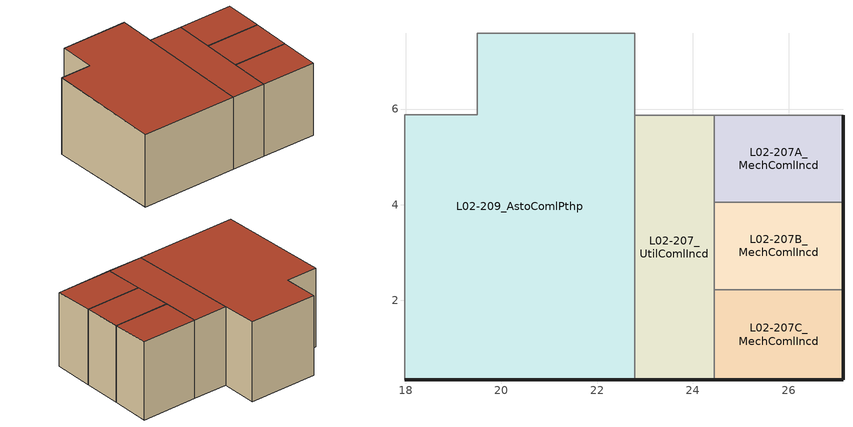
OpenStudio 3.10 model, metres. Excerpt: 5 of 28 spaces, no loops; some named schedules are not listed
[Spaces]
L02-209_AstoComlPthp
 floor to L01-105_IstoComlUncd (Interior Floor 21): 22.78,7.58 22.78,0.35 17.98,0.35 17.98,5.88 19.49,5.88 19.49,7.58 z4.57
 wall outside (Exterior Wall 01/02): 17.98,0.35 22.78,0.35 z4.57:8.13
 wall to L02-211_RestComlIncd: 17.98,5.88,8.35 17.98,5.88,4.57 17.98,0.35,4.57 17.98,0.35,8.13
 wall to L02-201_CorrComlPthp (Interior Wall 06): 19.49,5.88 17.98,5.88 z4.57:8.35; 19.49,7.58,8.42 19.49,7.58,4.57 19.49,5.88,4.57 19.49,5.88,8.35
 wall to L02-207_UtilComlIncd (Interior Wall 06): 22.78,5.87,8.35 22.78,0.35,8.13 22.78,0.35,4.57 22.78,5.87,4.57
 wall to L02-208_RestComlIncd (Interior Wall 06): 22.78,7.58 19.49,7.58 z4.57:8.42
 wall to L02-206_MprpComlPthp (Interior Wall 06): 22.78,7.58,8.42 22.78,5.87,8.35 22.78,5.87,4.57 22.78,7.58,4.57
 roof outside (Roof 10): 22.78,0.35,8.13 22.78,7.58,8.42 19.49,7.58,8.42 19.49,5.88,8.35 17.98,5.88,8.35 17.98,0.35,8.13
L02-207_UtilComlIncd
 floor to L01-105_IstoComlUncd (Interior Floor 21): 24.44,5.87 24.44,0.35 22.78,0.35 22.78,5.87 z4.57
 wall outside (Exterior Wall 01/02): 22.78,0.35 24.44,0.35 z4.57:8.13
 wall to L02-207C_MechComlIncd (Interior Wall 06): 24.44,2.23,8.2 24.44,0.35,8.13 24.44,0.35,4.57 24.44,2.23,4.57
 wall to L02-207A_MechComlIncd (Interior Wall 06): 24.44,5.87,8.35 24.44,4.06,8.28 24.44,4.06,4.57 24.44,5.87,4.57
 wall to L02-206_MprpComlPthp (Interior Wall 06): 24.44,5.87 22.78,5.87 z4.57:8.35
 wall to L02-207B_MechComlIncd (Interior Wall 06): 24.44,4.06,8.28 24.44,2.23,8.2 24.44,2.23,4.57 24.44,4.06,4.57
 roof outside (Roof 10): 24.44,0.35,8.13 24.44,5.87,8.35 22.78,5.87,8.35 22.78,0.35,8.13
L02-207C_MechComlIncd
 floor to L01-105_IstoComlUncd (Interior Floor 21): 27.14,2.23 27.14,0.35 24.44,0.35 24.44,2.23 z4.57
 wall outside (Exterior Wall 01/02): 24.44,0.35 27.14,0.35 z4.57:8.13; 27.14,2.23,8.2 27.14,0.35,8.13 27.14,0.35,4.57 27.14,2.23,4.57
 wall to L02-207B_MechComlIncd (Interior Wall 06): 27.14,2.23 24.44,2.23 z4.57:8.2
 roof outside (Roof 10): 27.14,0.35,8.13 27.14,2.23,8.2 24.44,2.23,8.2 24.44,0.35,8.13
L02-207A_MechComlIncd
 floor to L01-105_IstoComlUncd (Interior Floor 21): 27.14,5.87 27.14,4.06 24.44,4.06 24.44,5.87 z4.57
 wall outside (Exterior Wall 01/02): 27.14,5.87,8.35 27.14,4.06,8.28 27.14,4.06,4.57 27.14,5.87,4.57
 wall to L02-207B_MechComlIncd: 24.44,4.06 27.14,4.06 z4.57:8.28
 wall to L02-206_MprpComlPthp (Interior Wall 06): 27.14,5.87 24.44,5.87 z4.57:8.35
 roof outside (Roof 10): 27.14,4.06,8.28 27.14,5.87,8.35 24.44,5.87,8.35 24.44,4.06,8.28
L02-207B_MechComlIncd
 floor to L01-105_IstoComlUncd (Interior Floor 21): 27.14,4.06 27.14,2.23 24.44,2.23 24.44,4.06 z4.57
 wall outside (Exterior Wall 01/02): 27.14,4.06,8.28 27.14,2.23,8.2 27.14,2.23,4.57 27.14,4.06,4.57
 roof outside (Roof 10): 27.14,2.23,8.2 27.14,4.06,8.28 24.44,4.06,8.28 24.44,2.23,8.2
[Site]
Seattle-King County Intl AP-B_WA_USA: Latitude {deg}=47.53; Longitude {deg}=-122.3; Time Zone {hr}=-8; Elevation {m}=20
[SizingPeriod:DesignDay] Barometric Pressure {Pa}=101085; Rain Indicator=No; Snow Indicator=No; Day of Month=21; Daylight Saving Time Indicator=No; Humidity Condition Type=Wetbulb; Dry-Bulb Temperature Range Modifier Type=DefaultMultipliers
Name | Maximum Dry-Bulb Temperature {C} | Daily Dry-Bulb Temperature Range {deltaC} | Wind Speed {m/s} | Wind Direction {deg} | Sky Clearness | Month | Day Type | Wetbulb or DewPoint at Maximum Dry-Bulb {C} | Solar Model Indicator | ASHRAE Clear Sky Optical Depth for Beam Irradiance | ASHRAE Clear Sky Optical Depth for Diffuse Irradiance
Seattle-King County Intl AP-B Ann Htg 99.6% Condns DB | -3.4 | 0 | 2.1 | 150 | 0 | 12 | WinterDesignDay | -3.4 | ASHRAEClearSky
Seattle-King County Intl AP-B Ann Clg 1% Condns DB=>MWB | 27.7 | 9.9 | 3.8 | 310 |  | 7 | SummerDesignDay | 17.8 | ASHRAETau | 0.354 | 2.499
[Site:WaterMainsTemperature]
Calculation Method=Schedule; Temperature Schedule=WaterMainSeattle
[Building]
Building 1: North Axis {deg}=32
[Material]
Name | Roughness | Thickness {m} | Conductivity {W/m-K} | Density {kg/m3} | Specific Heat {J/kg-K} | Thermal Absorptance | Solar Absorptance | Visible Absorptance
Plywood 3/4 in.; Plywood 3/4 in. 1; Plywood 3/4 in. 2; Plywood 3/4 in. 3 | MediumRough | 0.01905 | 0.11544 | 480.554 | 1884.06 | 0.9 | 0.7 | 0.8
1.5 in. Rigid Ins | Smooth | 0.0381 | 0.0288456 | 20.824 | 1465.38
5/8 in. Gypsum Board; 5/8 in. Gypsum Board 2; 5/8 in. Gypsum Board 3 | Smooth | 0.016002 | 0.158656 | 640.739 | 1130.436 | 0.9 | 0.7 | 0.8
Int. Floor Mat. | Smooth | 0.1651 | 0.0265668 | 114.532 | 1256.04
Roof Mat. | Smooth | 0.31115 | 0.0404127 | 68.3988 | 1172.304
5/8 in. Gypsum Board 1 | MediumRough | 0.016002 | 0.158656 | 640.739 | 1130.436 | 0.9 | 0.7 | 0.8
5/8 in. Gypsum Board 5 | MediumRough | 0.016002 | 0.158656 | 640.739 | 1130.436 | 0.9 | 0.7 | 0.9
[Material:NoMass] Roughness=Smooth; Thermal Resistance {m2-K/W}=2.15747
2x6 Wood Stud; 2x6 Wood Stud 1
[Construction]
Exterior Wall 01/02: Plywood 3/4 in., 1.5 in. Rigid Ins, 2x6 Wood Stud, 5/8 in. Gypsum Board
Interior Floor 21: Plywood 3/4 in. 1, Int. Floor Mat., Plywood 3/4 in. 2
Interior Wall 06: 5/8 in. Gypsum Board 1, 2x6 Wood Stud 1, 5/8 in. Gypsum Board 2, 5/8 in. Gypsum Board 3
Roof 10: 5/8 in. Gypsum Board 5, Roof Mat., Plywood 3/4 in. 3
[Space] Building Story=L2
Name | Thermal Zone | Design Specification Outdoor Air Object
L02-209_AstoComlPthp | Thermal Zone: L02-209_AstoComlPthp | Thermal Zone: L02-209_AstoComlPthp Design Specification Outdoor Air
L02-207_UtilComlIncd; L02-207C_MechComlIncd; L02-207B_MechComlIncd; L02-207A_MechComlIncd | Thermal Zone: L02-206_MprpComlPthp | Thermal Zone: L02-206_MprpComlPthp Design Specification Outdoor Air
[ThermalZone] Multiplier=1; Use Ideal Air Loads=No
Name | Volume {m3} | Thermostat
Thermal Zone: L02-209_AstoComlPthp | 120.086 | Thermal Zone: L02-209_AstoComlPthp Thermostat
Thermal Zone: L02-206_MprpComlPthp | 210.686 | Thermal Zone: L02-206_MprpComlPthp Thermostat
[BuildingStory]
L2
[People:Definition] Number of People Calculation Method=People/Area; People per Space Floor Area {person/m2}=0.0161459; Fraction Radiant=0.3
Name | Sensible Heat Fraction
L02-209_AstoComlPthp People Definition; L02-207_UtilComlIncd People Definition | 0.366667
L02-207C_MechComlIncd People Definition; L02-207B_MechComlIncd People Definition; L02-207A_MechComlIncd People Definition | 0.5
[People] Number of People Schedule=GLBHOcc; Multiplier=1
Name | People Definition | Space or SpaceType | Activity Level Schedule
L02-209_AstoComlPthp People | L02-209_AstoComlPthp People Definition | L02-209_AstoComlPthp | L02-209_AstoComlPthp People Activity Level
L02-207_UtilComlIncd People | L02-207_UtilComlIncd People Definition | L02-207_UtilComlIncd | L02-207_UtilComlIncd People Activity Level
L02-207C_MechComlIncd People | L02-207C_MechComlIncd People Definition | L02-207C_MechComlIncd | L02-207C_MechComlIncd People Activity Level
L02-207B_MechComlIncd People | L02-207B_MechComlIncd People Definition | L02-207B_MechComlIncd | L02-207B_MechComlIncd People Activity Level
L02-207A_MechComlIncd People | L02-207A_MechComlIncd People Definition | L02-207A_MechComlIncd | L02-207A_MechComlIncd People Activity Level
[SpaceInfiltration:DesignFlowRate] Schedule=On-user; Design Flow Rate Calculation Method=Flow/ExteriorWallArea; Flow per Exterior Surface Area {m3/s-m2}=0.00017526; Constant Term Coefficient=0; Temperature Term Coefficient=0; Velocity Term Coefficient=0.224052; Velocity Squared Term Coefficient=0; Density Basis=Outdoor
Name | Space or SpaceType
L02-209_AstoComlPthp Space Infiltration Design Flow Rate 1 | L02-209_AstoComlPthp
L02-207_UtilComlIncd Space Infiltration Design Flow Rate 1 | L02-207_UtilComlIncd
L02-207C_MechComlIncd Space Infiltration Design Flow Rate 1 | L02-207C_MechComlIncd
L02-207B_MechComlIncd Space Infiltration Design Flow Rate 1 | L02-207B_MechComlIncd
L02-207A_MechComlIncd Space Infiltration Design Flow Rate 1 | L02-207A_MechComlIncd
[Lights:Definition] Design Level Calculation Method=Watts/Area; Watts per Space Floor Area {W/m2}=2.84167; Fraction Radiant=0.58; Return Air Fraction=0
L02-209_AstoComlPthp Regulated Lights Definition; L02-207_UtilComlIncd Regulated Lights Definition; L02-207C_MechComlIncd Regulated Lights Definition; L02-207B_MechComlIncd Regulated Lights Definition; L02-207A_MechComlIncd Regulated Lights Definition
[Lights] Schedule=GLBHLights; Fraction Replaceable=1
Name | Lights Definition | Space or SpaceType
L02-209_AstoComlPthp Regulated Lights | L02-209_AstoComlPthp Regulated Lights Definition | L02-209_AstoComlPthp
L02-207_UtilComlIncd Regulated Lights | L02-207_UtilComlIncd Regulated Lights Definition | L02-207_UtilComlIncd
L02-207C_MechComlIncd Regulated Lights | L02-207C_MechComlIncd Regulated Lights Definition | L02-207C_MechComlIncd
L02-207B_MechComlIncd Regulated Lights | L02-207B_MechComlIncd Regulated Lights Definition | L02-207B_MechComlIncd
L02-207A_MechComlIncd Regulated Lights | L02-207A_MechComlIncd Regulated Lights Definition | L02-207A_MechComlIncd
[ElectricEquipment:Definition] Design Level Calculation Method=Watts/Area; Fraction Latent=0
Name | Watts per Space Floor Area {W/m2} | Fraction Radiant | Fraction Lost
L02-209_AstoComlPthp Recepticle Loads Definition; L02-207_UtilComlIncd Recepticle Loads Definition; L02-207C_MechComlIncd Recepticle Loads Definition; L02-207B_MechComlIncd Recepticle Loads Definition; L02-207A_MechComlIncd Recepticle Loads Definition | 2.15278 | 0.2 | 0
L02-207B_MechComlIncd Process Electric Loads Definition | 18.2771 | 0 | 1
[ElectricEquipment]
Name | Electric Equipment Definition | Space or SpaceType | Schedule
L02-209_AstoComlPthp Recepticle Loads | L02-209_AstoComlPthp Recepticle Loads Definition | L02-209_AstoComlPthp | GLBHRecept
L02-207_UtilComlIncd Recepticle Loads | L02-207_UtilComlIncd Recepticle Loads Definition | L02-207_UtilComlIncd | GLBHRecept
L02-207C_MechComlIncd Recepticle Loads | L02-207C_MechComlIncd Recepticle Loads Definition | L02-207C_MechComlIncd | GLBHRecept
L02-207B_MechComlIncd Recepticle Loads | L02-207B_MechComlIncd Recepticle Loads Definition | L02-207B_MechComlIncd | GLBHRecept
L02-207B_MechComlIncd Process Electric Loads | L02-207B_MechComlIncd Process Electric Loads Definition | L02-207B_MechComlIncd | Exh
L02-207A_MechComlIncd Recepticle Loads | L02-207A_MechComlIncd Recepticle Loads Definition | L02-207A_MechComlIncd | GLBHRecept
[DesignSpecification:OutdoorAir] Outdoor Air Method=Sum; Outdoor Air Flow per Person {m3/s-person}=0
Name | Outdoor Air Flow per Floor Area {m3/s-m2}
Thermal Zone: L02-209_AstoComlPthp Design Specification Outdoor Air | 0.00168509
Thermal Zone: L02-206_MprpComlPthp Design Specification Outdoor Air | 0.000212619
[ThermostatSetpoint:DualSetpoint] Heating Setpoint Temperature Schedule=GLBHHtgSetpt; Cooling Setpoint Temperature Schedule=NoClgSetpt
Thermal Zone: L02-209_AstoComlPthp Thermostat; Thermal Zone: L02-206_MprpComlPthp Thermostat
[Schedule:Day]
GLBHWinOccWD; GLBHWinOccFri; GLBHWinOccSat: 1, 0, 0, 2, 0, 0, 3, 0, 0, 4, 0, 0, 5, 0, 0, 6, 0, 0, 7, 0, 0, 8, 0, 0, 9, 0, 0, 10, 0, 0, 11, 0, 0, 12, 0, 0, 13, 0, 0, 14, 0, 0.2, 15, 0, 0.8, 16, 0, 0.8, 17, 0, 0.8, 18, 0, 0.8, 19, 0, 0.8, 20, 0, 0.8, 21, 0, 0, 22, 0, 0, 23, 0, 0, 24, 0, 0
GLBHWinOccSun; OffDay: 1, 0, 0, 2, 0, 0, 3, 0, 0, 4, 0, 0, 5, 0, 0, 6, 0, 0, 7, 0, 0, 8, 0, 0, 9, 0, 0, 10, 0, 0, 11, 0, 0, 12, 0, 0, 13, 0, 0, 14, 0, 0, 15, 0, 0, 16, 0, 0, 17, 0, 0, 18, 0, 0, 19, 0, 0, 20, 0, 0, 21, 0, 0, 22, 0, 0, 23, 0, 0, 24, 0, 0
GLBHSpFaOccWD; GLBHSpFaOccFri: 1, 0, 0, 2, 0, 0, 3, 0, 0, 4, 0, 0, 5, 0, 0.1, 6, 0, 0.1, 7, 0, 0.4, 8, 0, 0.8, 9, 0, 0.8, 10, 0, 0.8, 11, 0, 0.8, 12, 0, 0.8, 13, 0, 0.8, 14, 0, 0.8, 15, 0, 0.8, 16, 0, 0.8, 17, 0, 0.8, 18, 0, 0.8, 19, 0, 0.2, 20, 0, 0, 21, 0, 0, 22, 0, 0, 23, 0, 0, 24, 0, 0
GLBHSpFaOccSat: 1, 0, 0, 2, 0, 0, 3, 0, 0, 4, 0, 0, 5, 0, 0, 6, 0, 0.1, 7, 0, 0.1, 8, 0, 0.5, 9, 0, 0.8, 10, 0, 0.8, 11, 0, 0.2, 12, 0, 0, 13, 0, 0, 14, 0, 0, 15, 0, 0, 16, 0, 0, 17, 0, 0, 18, 0, 0, 19, 0, 0, 20, 0, 0, 21, 0, 0, 22, 0, 0, 23, 0, 0, 24, 0, 0
GLBHSpFaOccSun: 1, 0, 0, 2, 0, 0, 3, 0, 0, 4, 0, 0, 5, 0, 0, 6, 0, 0.1, 7, 0, 0.1, 8, 0, 0.8, 9, 0, 0.8, 10, 0, 0.8, 11, 0, 0.2, 12, 0, 0, 13, 0, 0, 14, 0, 0, 15, 0, 0, 16, 0, 0, 17, 0, 0, 18, 0, 0, 19, 0, 0, 20, 0, 0, 21, 0, 0, 22, 0, 0, 23, 0, 0, 24, 0, 0
GLBHSumOccWD: 1, 0, 0, 2, 0, 0, 3, 0, 0, 4, 0, 0, 5, 0, 0.1, 6, 0, 0.1, 7, 0, 0.4, 8, 0, 0.8, 9, 0, 0.8, 10, 0, 0.8, 11, 0, 0.8, 12, 0, 0.8, 13, 0, 0.8, 14, 0, 0.8, 15, 0, 0.8, 16, 0, 0.8, 17, 0, 0.8, 18, 0, 0.8, 19, 0, 0.8, 20, 0, 0.8, 21, 0, 0, 22, 0, 0, 23, 0, 0, 24, 0, 0
GLBHSumOccSun: 1, 0, 0, 2, 0, 0, 3, 0, 0, 4, 0, 0, 5, 0, 0, 6, 0, 0.1, 7, 0, 0.1, 8, 0, 0.4, 9, 0, 0.8, 10, 0, 0.8, 11, 0, 0.8, 12, 0, 0.8, 13, 0, 0.2, 14, 0, 0, 15, 0, 0, 16, 0, 0, 17, 0, 0, 18, 0, 0, 19, 0, 0, 20, 0, 0, 21, 0, 0, 22, 0, 0, 23, 0, 0, 24, 0, 0
OnDay: 1, 0, 1, 2, 0, 1, 3, 0, 1, 4, 0, 1, 5, 0, 1, 6, 0, 1, 7, 0, 1, 8, 0, 1, 9, 0, 1, 10, 0, 1, 11, 0, 1, 12, 0, 1, 13, 0, 1, 14, 0, 1, 15, 0, 1, 16, 0, 1, 17, 0, 1, 18, 0, 1, 19, 0, 1, 20, 0, 1, 21, 0, 1, 22, 0, 1, 23, 0, 1, 24, 0, 1
L02-209_AstoComlPthp People Activity Level Default Day; L02-207_UtilComlIncd People Activity Level Default Day: 24, 0, 219.803
L02-207C_MechComlIncd People Activity Level Default Day; L02-207B_MechComlIncd People Activity Level Default Day; L02-207A_MechComlIncd People Activity Level Default Day: 24, 0, 146.536
[Schedule:Week]
GLBHWinOccWk: GLBHWinOccSun, GLBHWinOccWD, GLBHWinOccWD, GLBHWinOccWD, GLBHWinOccWD, GLBHWinOccFri, GLBHWinOccSat, GLBHWinOccSun, OnDay, OffDay, GLBHWinOccSun, GLBHWinOccSun
GLBHSpFaOccWk: GLBHSpFaOccSun, GLBHSpFaOccWD, GLBHSpFaOccWD, GLBHSpFaOccWD, GLBHSpFaOccWD, GLBHSpFaOccFri, GLBHSpFaOccSat, GLBHSpFaOccSun, OnDay, OffDay, GLBHSpFaOccSun, GLBHSpFaOccSun
GLBHSumOccWk: GLBHSumOccSun, GLBHSumOccWD, GLBHSumOccWD, GLBHSumOccWD, GLBHSumOccWD, GLBHSumOccFri, GLBHSumOccSat, GLBHSumOccSun, OnDay, OffDay, GLBHSumOccSun, GLBHSumOccSun
GLBHWinLightsWk: GLBHWinLightsSun, GLBHWinLightsWD, GLBHWinLightsWD, GLBHWinLightsWD, GLBHWinLightsWD, GLBHWinLightsFri, GLBHWinLightsSat, GLBHWinLightsSun, OnDay, OffDay, GLBHWinLightsSun, GLBHWinLightsSun
GLBHSpFaLightsWk: GLBHSpFaLightsSun, GLBHSpFaLightsWD, GLBHSpFaLightsWD, GLBHSpFaLightsWD, GLBHSpFaLightsWD, GLBHSpFaLightsFri, GLBHSpFaLightsSat, GLBHSpFaLightsSun, OnDay, OffDay, GLBHSpFaLightsSun, GLBHSpFaLightsSun
GLBHSumLightsWk: GLBHSumLightsSun, GLBHSumLightsWD, GLBHSumLightsWD, GLBHSumLightsWD, GLBHSumLightsWD, GLBHSumLightsFri, GLBHSumLightsSat, GLBHSumLightsSun, OnDay, OffDay, GLBHSumLightsSun, GLBHSumLightsSun
GLBHWinReceptWk: GLBHWinReceptSun, GLBHWinReceptWD, GLBHWinReceptWD, GLBHWinReceptWD, GLBHWinReceptWD, GLBHWinReceptFri, GLBHWinReceptSat, GLBHWinReceptSun, OnDay, OffDay, GLBHWinReceptSun, GLBHWinReceptSun
GLBHSpFaReceptWk: GLBHSpFaReceptSun, GLBHSpFaReceptWD, GLBHSpFaReceptWD, GLBHSpFaReceptWD, GLBHSpFaReceptWD, GLBHSpFaReceptFri, GLBHSpFaReceptSat, GLBHSpFaReceptSun, OnDay, OffDay, GLBHSpFaReceptSun, GLBHSpFaReceptSun
GLBHSumReceptWk: GLBHSumReceptSun, GLBHSumReceptWD, GLBHSumReceptWD, GLBHSumReceptWD, GLBHSumReceptWD, GLBHSumReceptFri, GLBHSumReceptSat, GLBHSumReceptSun, OnDay, OffDay, GLBHSumReceptSun, GLBHSumReceptSun
GLBHWinHtgSetptWk: GLBHWinHtgSetptSun, GLBHWinHtgSetptWD, GLBHWinHtgSetptWD, GLBHWinHtgSetptWD, GLBHWinHtgSetptWD, GLBHWinHtgSetptFri, GLBHWinHtgSetptSat, GLBHWinHtgSetptSun, OfficeHtgSetptWD, OfficeHtgSetptWD, GLBHWinHtgSetptSun, GLBHWinHtgSetptSun
GLBHSpFaHtgSetptWk: GLBHSpFaHtgSetptSun, GLBHSpFaHtgSetptWD, GLBHSpFaHtgSetptWD, GLBHSpFaHtgSetptWD, GLBHSpFaHtgSetptWD, GLBHSpFaHtgSetptFri, GLBHSpFaHtgSetptSat, GLBHSpFaHtgSetptSun, OfficeHtgSetptWD, OfficeHtgSetptWD, GLBHSpFaHtgSetptSun, GLBHSpFaHtgSetptSun
GLBHSumHtgSetptWk: GLBHSumHtgSetptSun, GLBHSumHtgSetptWD, GLBHSumHtgSetptWD, GLBHSumHtgSetptWD, GLBHSumHtgSetptWD, GLBHSumHtgSetptFri, GLBHSumHtgSetptSat, GLBHSumHtgSetptSun, OfficeHtgSetptWD, OfficeHtgSetptWD, GLBHSumHtgSetptSun, GLBHSumHtgSetptSun
OnWk: OnDay, OnDay, OnDay, OnDay, OnDay, OnDay, OnDay, OnDay, OnDay, OnDay, OnDay, OnDay
ExhWk: ExhDay, ExhDay, ExhDay, ExhDay, ExhDay, ExhDay, ExhDay, ExhDay, ExhDay, OffDay, ExhDay, ExhDay
NoClgSetpt Wk: NoClgSetpt Day, NoClgSetpt Day, NoClgSetpt Day, NoClgSetpt Day, NoClgSetpt Day, NoClgSetpt Day, NoClgSetpt Day, NoClgSetpt Day, OfficeClgSetptWD, OfficeClgSetptWD, NoClgSetpt Day, NoClgSetpt Day
WaterMainSeattleJanWk: WaterMainSeattleJan, WaterMainSeattleJan, WaterMainSeattleJan, WaterMainSeattleJan, WaterMainSeattleJan, WaterMainSeattleJan, WaterMainSeattleJan, WaterMainSeattleJan, WaterMainSeattleJan, WaterMainSeattleJan, WaterMainSeattleJan, WaterMainSeattleJan
WaterMainSeattleFebWk: WaterMainSeattleFeb, WaterMainSeattleFeb, WaterMainSeattleFeb, WaterMainSeattleFeb, WaterMainSeattleFeb, WaterMainSeattleFeb, WaterMainSeattleFeb, WaterMainSeattleFeb, WaterMainSeattleFeb, WaterMainSeattleFeb, WaterMainSeattleFeb, WaterMainSeattleFeb
WaterMainSeattleMarWk: WaterMainSeattleMar, WaterMainSeattleMar, WaterMainSeattleMar, WaterMainSeattleMar, WaterMainSeattleMar, WaterMainSeattleMar, WaterMainSeattleMar, WaterMainSeattleMar, WaterMainSeattleMar, WaterMainSeattleMar, WaterMainSeattleMar, WaterMainSeattleMar
WaterMainSeattleAprWk: WaterMainSeattleApr, WaterMainSeattleApr, WaterMainSeattleApr, WaterMainSeattleApr, WaterMainSeattleApr, WaterMainSeattleApr, WaterMainSeattleApr, WaterMainSeattleApr, WaterMainSeattleApr, WaterMainSeattleApr, WaterMainSeattleApr, WaterMainSeattleApr
WaterMainSeattleMayWk: WaterMainSeattleMay, WaterMainSeattleMay, WaterMainSeattleMay, WaterMainSeattleMay, WaterMainSeattleMay, WaterMainSeattleMay, WaterMainSeattleMay, WaterMainSeattleMay, WaterMainSeattleMay, WaterMainSeattleMay, WaterMainSeattleMay, WaterMainSeattleMay
WaterMainSeattleJunWk: WaterMainSeattleJun, WaterMainSeattleJun, WaterMainSeattleJun, WaterMainSeattleJun, WaterMainSeattleJun, WaterMainSeattleJun, WaterMainSeattleJun, WaterMainSeattleJun, WaterMainSeattleJun, WaterMainSeattleJun, WaterMainSeattleJun, WaterMainSeattleJun
WaterMainSeattleJulWk: WaterMainSeattleJul, WaterMainSeattleJul, WaterMainSeattleJul, WaterMainSeattleJul, WaterMainSeattleJul, WaterMainSeattleJul, WaterMainSeattleJul, WaterMainSeattleJul, WaterMainSeattleJul, WaterMainSeattleJul, WaterMainSeattleJul, WaterMainSeattleJul
WaterMainSeattleAugWk: WaterMainSeattleAug, WaterMainSeattleAug, WaterMainSeattleAug, WaterMainSeattleAug, WaterMainSeattleAug, WaterMainSeattleAug, WaterMainSeattleAug, WaterMainSeattleAug, WaterMainSeattleAug, WaterMainSeattleAug, WaterMainSeattleAug, WaterMainSeattleAug
WaterMainSeattleSepWk: WaterMainSeattleSep, WaterMainSeattleSep, WaterMainSeattleSep, WaterMainSeattleSep, WaterMainSeattleSep, WaterMainSeattleSep, WaterMainSeattleSep, WaterMainSeattleSep, WaterMainSeattleSep, WaterMainSeattleSep, WaterMainSeattleSep, WaterMainSeattleSep
WaterMainSeattleOctWk: WaterMainSeattleOct, WaterMainSeattleOct, WaterMainSeattleOct, WaterMainSeattleOct, WaterMainSeattleOct, WaterMainSeattleOct, WaterMainSeattleOct, WaterMainSeattleOct, WaterMainSeattleOct, WaterMainSeattleOct, WaterMainSeattleOct, WaterMainSeattleOct
WaterMainSeattleNovWk: WaterMainSeattleNov, WaterMainSeattleNov, WaterMainSeattleNov, WaterMainSeattleNov, WaterMainSeattleNov, WaterMainSeattleNov, WaterMainSeattleNov, WaterMainSeattleNov, WaterMainSeattleNov, WaterMainSeattleNov, WaterMainSeattleNov, WaterMainSeattleNov
WaterMainSeattleDecWk: WaterMainSeattleDec, WaterMainSeattleDec, WaterMainSeattleDec, WaterMainSeattleDec, WaterMainSeattleDec, WaterMainSeattleDec, WaterMainSeattleDec, WaterMainSeattleDec, WaterMainSeattleDec, WaterMainSeattleDec, WaterMainSeattleDec, WaterMainSeattleDec
[Schedule:Year]
GLBHOcc: 1, 15, GLBHWinOccWk, 6, 15, GLBHSpFaOccWk, 9, 15, GLBHSumOccWk, 11, 15, GLBHSpFaOccWk, 12, 31, GLBHWinOccWk
GLBHLights: 1, 15, GLBHWinLightsWk, 6, 15, GLBHSpFaLightsWk, 9, 15, GLBHSumLightsWk, 11, 15, GLBHSpFaLightsWk, 12, 31, GLBHWinOccWk
GLBHRecept: 1, 15, GLBHWinReceptWk, 6, 15, GLBHSpFaReceptWk, 9, 15, GLBHSumReceptWk, 11, 15, GLBHSpFaReceptWk, 12, 31, GLBHWinReceptWk
GLBHHtgSetpt: 1, 15, GLBHWinHtgSetptWk, 6, 15, GLBHSpFaHtgSetptWk, 9, 15, GLBHSumHtgSetptWk, 11, 15, GLBHSpFaHtgSetptWk, 12, 31, GLBHWinHtgSetptWk
On-user: 12, 31, OnWk
Exh: 12, 31, ExhWk
NoClgSetpt: 12, 31, NoClgSetpt Wk
WaterMainSeattle: 1, 31, WaterMainSeattleJanWk, 2, 28, WaterMainSeattleFebWk, 3, 31, WaterMainSeattleMarWk, 4, 30, WaterMainSeattleAprWk, 5, 31, WaterMainSeattleMayWk, 6, 30, WaterMainSeattleJunWk, 7, 31, WaterMainSeattleJulWk, 8, 31, WaterMainSeattleAugWk, 9, 30, WaterMainSeattleSepWk, 10, 31, WaterMainSeattleOctWk, 11, 30, WaterMainSeattleNovWk, 12, 31, WaterMainSeattleDecWk
[Schedule:Ruleset]
Name | Default Day Schedule
L02-209_AstoComlPthp People Activity Level | L02-209_AstoComlPthp People Activity Level Default Day
L02-207_UtilComlIncd People Activity Level | L02-207_UtilComlIncd People Activity Level Default Day
L02-207C_MechComlIncd People Activity Level | L02-207C_MechComlIncd People Activity Level Default Day
L02-207B_MechComlIncd People Activity Level | L02-207B_MechComlIncd People Activity Level Default Day
L02-207A_MechComlIncd People Activity Level | L02-207A_MechComlIncd People Activity Level Default Day
